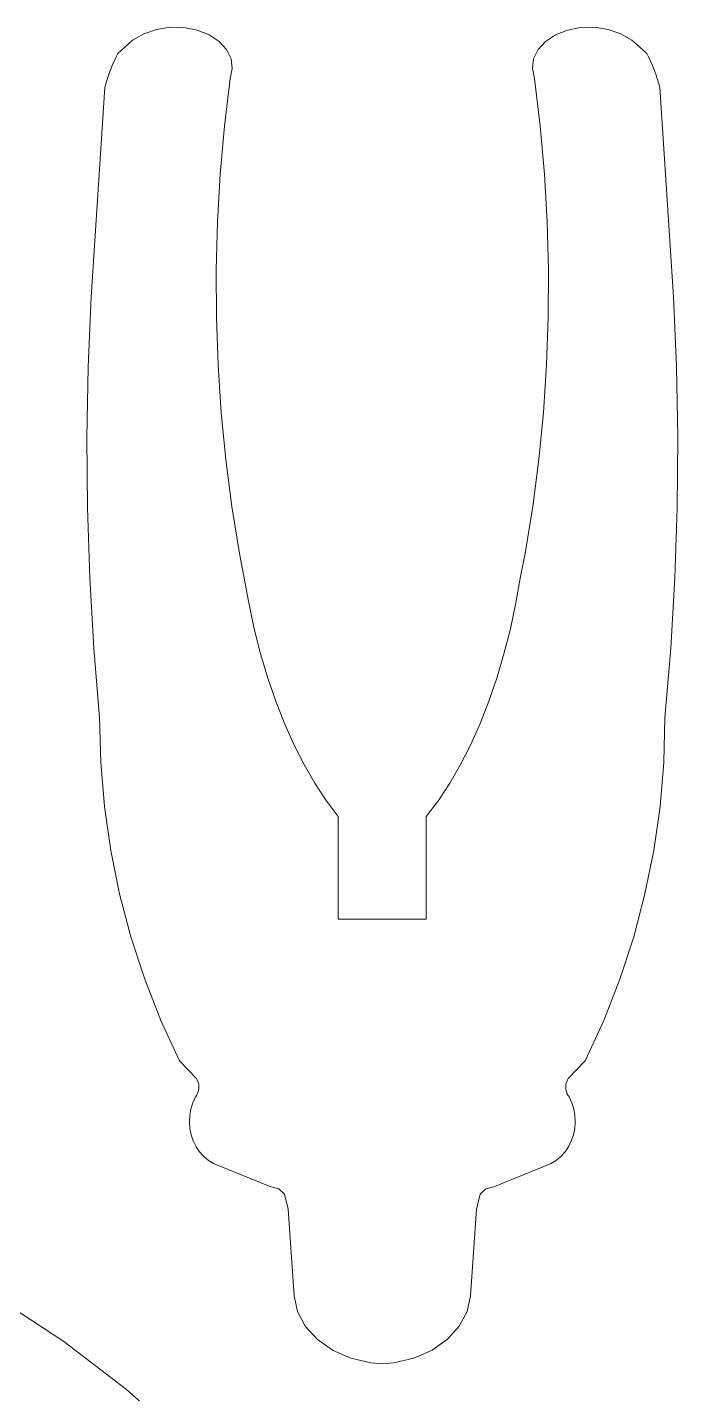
# Model space of a CAD drawing. Header units: millimetres. Extents: x -233 to 120, y -19 to 188.
# Drawn here: x -129.69 to -110.29, y 144.83 to 185.59 of the extents above; entities that cross this region are included whole.
import ezdxf

# ---------------------------------------------------------------- set-up
doc = ezdxf.new("R2010")
doc.units = ezdxf.units.MM
doc.header["$MEASUREMENT"] = 0
doc.layers.add('Layer 1', color=7, linetype='Continuous')

msp = doc.modelspace()

# ---------------------------------------------------------------- linework, layer by layer
at = {"layer": 'Layer 1', "lineweight": 9}
for points in [[(-126.2219, 185.3979), (-126.2219, 185.3979), (-125.8421, 185.527), (-125.8421, 185.527)], [(-125.8421, 185.527), (-125.8421, 185.527), (-125.4338, 185.5902), (-125.4338, 185.5902)], [(-125.4338, 185.5902), (-125.4338, 185.5902), (-125.0197, 185.5839), (-125.0197, 185.5839)], [(-125.0197, 185.5839), (-125.0197, 185.5839), (-124.6231, 185.5086), (-124.6231, 185.5086)], [(-124.6231, 185.5086), (-124.6231, 185.5086), (-124.2661, 185.3684), (-124.2661, 185.3684)], [(-113.5818, 185.5086), (-113.5818, 185.5086), (-113.9388, 185.3684), (-113.9388, 185.3684)], [(-113.1852, 185.5839), (-113.1852, 185.5839), (-113.5818, 185.5086), (-113.5818, 185.5086)], [(-112.7711, 185.5902), (-112.7711, 185.5902), (-113.1852, 185.5839), (-113.1852, 185.5839)], [(-112.3628, 185.527), (-112.3628, 185.527), (-112.7711, 185.5902), (-112.7711, 185.5902)], [(-111.983, 185.3979), (-111.983, 185.3979), (-112.3628, 185.527), (-112.3628, 185.527)], [(-126.6826, 185.0922), (-126.6826, 185.0922), (-126.9967, 184.811), (-126.9967, 184.811)], [(-126.6826, 185.0922), (-126.6826, 185.0922), (-126.5518, 185.2101), (-126.5518, 185.2101)], [(-126.5518, 185.2101), (-126.5518, 185.2101), (-126.2219, 185.3979), (-126.2219, 185.3979)], [(-124.2661, 185.3684), (-124.2661, 185.3684), (-123.9687, 185.1711), (-123.9687, 185.1711)], [(-123.9687, 185.1711), (-123.9687, 185.1711), (-123.7476, 184.9279), (-123.7476, 184.9279)], [(-114.2362, 185.1711), (-114.2362, 185.1711), (-114.4573, 184.9279), (-114.4573, 184.9279)], [(-113.9388, 185.3684), (-113.9388, 185.3684), (-114.2362, 185.1711), (-114.2362, 185.1711)], [(-111.6531, 185.2101), (-111.6531, 185.2101), (-111.983, 185.3979), (-111.983, 185.3979)], [(-111.5223, 185.0922), (-111.5223, 185.0922), (-111.6531, 185.2101), (-111.6531, 185.2101)], [(-111.5223, 185.0922), (-111.5223, 185.0922), (-111.2082, 184.811), (-111.2082, 184.811)], [(-127.1046, 184.5829), (-127.1046, 184.5829), (-127.0467, 184.7092), (-127.0467, 184.7092)], [(-127.0467, 184.7092), (-127.0467, 184.7092), (-126.9967, 184.811), (-126.9967, 184.811)], [(-123.7476, 184.9279), (-123.7476, 184.9279), (-123.6151, 184.6523), (-123.6151, 184.6523)], [(-123.6151, 184.6523), (-123.6151, 184.6523), (-123.5786, 184.3598), (-123.5786, 184.3598)], [(-114.5898, 184.6523), (-114.5898, 184.6523), (-114.6263, 184.3598), (-114.6263, 184.3598)], [(-114.4573, 184.9279), (-114.4573, 184.9279), (-114.5898, 184.6523), (-114.5898, 184.6523)], [(-111.1582, 184.7092), (-111.1582, 184.7092), (-111.2082, 184.811), (-111.2082, 184.811)], [(-111.1003, 184.5829), (-111.1003, 184.5829), (-111.1582, 184.7092), (-111.1582, 184.7092)], [(-127.2586, 184.1949), (-127.2586, 184.1949), (-127.2106, 184.3257), (-127.2106, 184.3257)], [(-127.2106, 184.3257), (-127.2106, 184.3257), (-127.1592, 184.4551), (-127.1592, 184.4551)], [(-127.1592, 184.4551), (-127.1592, 184.4551), (-127.1046, 184.5829), (-127.1046, 184.5829)], [(-123.5786, 184.3598), (-123.5786, 184.3598), (-123.6402, 184.0666), (-123.6402, 184.0666)], [(-114.6263, 184.3598), (-114.6263, 184.3598), (-114.5647, 184.0666), (-114.5647, 184.0666)], [(-111.0457, 184.4551), (-111.0457, 184.4551), (-111.1003, 184.5829), (-111.1003, 184.5829)], [(-110.9943, 184.3257), (-110.9943, 184.3257), (-111.0457, 184.4551), (-111.0457, 184.4551)], [(-110.9463, 184.1949), (-110.9463, 184.1949), (-110.9943, 184.3257), (-110.9943, 184.3257)], [(-127.3819, 183.7958), (-127.3819, 183.7958), (-127.3442, 183.9299), (-127.3442, 183.9299)], [(-127.3442, 183.9299), (-127.3442, 183.9299), (-127.3031, 184.063), (-127.3031, 184.063)], [(-127.3031, 184.063), (-127.3031, 184.063), (-127.2586, 184.1949), (-127.2586, 184.1949)], [(-123.8108, 182.6396), (-123.8108, 182.6396), (-123.6402, 184.0666), (-123.6402, 184.0666)], [(-114.3941, 182.6396), (-114.3941, 182.6396), (-114.5647, 184.0666), (-114.5647, 184.0666)], [(-110.9018, 184.063), (-110.9018, 184.063), (-110.9463, 184.1949), (-110.9463, 184.1949)], [(-110.8607, 183.9299), (-110.8607, 183.9299), (-110.9018, 184.063), (-110.9018, 184.063)], [(-110.823, 183.7958), (-110.823, 183.7958), (-110.8607, 183.9299), (-110.8607, 183.9299)], [(-127.3819, 183.7958), (-127.3819, 183.7958), (-127.7928, 177.5523), (-127.7928, 177.5523)], [(-110.4121, 177.5523), (-110.4121, 177.5523), (-110.823, 183.7958), (-110.823, 183.7958)], [(-123.9375, 181.212), (-123.9375, 181.212), (-123.8108, 182.6396), (-123.8108, 182.6396)], [(-114.2674, 181.212), (-114.2674, 181.212), (-114.3941, 182.6396), (-114.3941, 182.6396)], [(-124.0201, 179.7848), (-124.0201, 179.7848), (-123.9375, 181.212), (-123.9375, 181.212)], [(-114.1848, 179.7848), (-114.1848, 179.7848), (-114.2674, 181.212), (-114.2674, 181.212)], [(-124.0586, 178.3591), (-124.0586, 178.3591), (-124.0201, 179.7848), (-124.0201, 179.7848)], [(-114.1463, 178.3591), (-114.1463, 178.3591), (-114.1848, 179.7848), (-114.1848, 179.7848)], [(-124.0529, 176.936), (-124.0529, 176.936), (-124.0586, 178.3591), (-124.0586, 178.3591)], [(-114.152, 176.936), (-114.152, 176.936), (-114.1463, 178.3591), (-114.1463, 178.3591)], [(-127.8798, 175.4555), (-127.8798, 175.4555), (-127.7928, 177.5523), (-127.7928, 177.5523)], [(-110.3251, 175.4555), (-110.3251, 175.4555), (-110.4121, 177.5523), (-110.4121, 177.5523)], [(-124.003, 175.5165), (-124.003, 175.5165), (-124.0529, 176.936), (-124.0529, 176.936)], [(-114.2019, 175.5165), (-114.2019, 175.5165), (-114.152, 176.936), (-114.152, 176.936)], [(-127.9149, 173.3573), (-127.9149, 173.3573), (-127.8798, 175.4555), (-127.8798, 175.4555)], [(-123.9091, 174.1017), (-123.9091, 174.1017), (-124.003, 175.5165), (-124.003, 175.5165)], [(-114.2958, 174.1017), (-114.2958, 174.1017), (-114.2019, 175.5165), (-114.2019, 175.5165)], [(-110.2899, 173.3573), (-110.2899, 173.3573), (-110.3251, 175.4555), (-110.3251, 175.4555)], [(-123.7711, 172.6927), (-123.7711, 172.6927), (-123.9091, 174.1017), (-123.9091, 174.1017)], [(-114.4338, 172.6927), (-114.4338, 172.6927), (-114.2958, 174.1017), (-114.2958, 174.1017)], [(-127.8981, 171.2597), (-127.8981, 171.2597), (-127.9149, 173.3573), (-127.9149, 173.3573)], [(-110.3068, 171.2597), (-110.3068, 171.2597), (-110.2899, 173.3573), (-110.2899, 173.3573)], [(-123.5892, 171.2904), (-123.5892, 171.2904), (-123.7711, 172.6927), (-123.7711, 172.6927)], [(-114.6157, 171.2904), (-114.6157, 171.2904), (-114.4338, 172.6927), (-114.4338, 172.6927)], [(-127.8293, 169.1644), (-127.8293, 169.1644), (-127.8981, 171.2597), (-127.8981, 171.2597)], [(-123.3634, 169.896), (-123.3634, 169.896), (-123.5892, 171.2904), (-123.5892, 171.2904)], [(-114.8415, 169.896), (-114.8415, 169.896), (-114.6157, 171.2904), (-114.6157, 171.2904)], [(-110.3756, 169.1644), (-110.3756, 169.1644), (-110.3068, 171.2597), (-110.3068, 171.2597)], [(-123.2301, 169.2103), (-123.2301, 169.2103), (-123.3634, 169.896), (-123.3634, 169.896)], [(-114.9748, 169.2103), (-114.9748, 169.2103), (-114.8415, 169.896), (-114.8415, 169.896)], [(-127.7085, 167.0734), (-127.7085, 167.0734), (-127.8293, 169.1644), (-127.8293, 169.1644)], [(-123.0892, 168.4173), (-123.0892, 168.4173), (-123.2301, 169.2103), (-123.2301, 169.2103)], [(-115.1157, 168.4173), (-115.1157, 168.4173), (-114.9748, 169.2103), (-114.9748, 169.2103)], [(-110.4963, 167.0734), (-110.4963, 167.0734), (-110.3756, 169.1644), (-110.3756, 169.1644)], [(-122.9233, 167.646), (-122.9233, 167.646), (-123.0892, 168.4173), (-123.0892, 168.4173)], [(-115.2816, 167.646), (-115.2816, 167.646), (-115.1157, 168.4173), (-115.1157, 168.4173)], [(-122.733, 166.8987), (-122.733, 166.8987), (-122.9233, 167.646), (-122.9233, 167.646)], [(-115.4719, 166.8987), (-115.4719, 166.8987), (-115.2816, 167.646), (-115.2816, 167.646)], [(-127.536, 164.9884), (-127.536, 164.9884), (-127.7085, 167.0734), (-127.7085, 167.0734)], [(-122.5187, 166.1778), (-122.5187, 166.1778), (-122.733, 166.8987), (-122.733, 166.8987)], [(-115.6862, 166.1778), (-115.6862, 166.1778), (-115.4719, 166.8987), (-115.4719, 166.8987)], [(-110.6689, 164.9884), (-110.6689, 164.9884), (-110.4963, 167.0734), (-110.4963, 167.0734)], [(-122.2812, 165.4855), (-122.2812, 165.4855), (-122.5187, 166.1778), (-122.5187, 166.1778)], [(-115.9237, 165.4855), (-115.9237, 165.4855), (-115.6862, 166.1778), (-115.6862, 166.1778)], [(-122.0213, 164.8241), (-122.0213, 164.8241), (-122.2812, 165.4855), (-122.2812, 165.4855)], [(-116.1836, 164.8241), (-116.1836, 164.8241), (-115.9237, 165.4855), (-115.9237, 165.4855)], [(-127.501, 163.6645), (-127.501, 163.6645), (-127.536, 164.9884), (-127.536, 164.9884)], [(-121.7396, 164.1955), (-121.7396, 164.1955), (-122.0213, 164.8241), (-122.0213, 164.8241)], [(-116.4653, 164.1955), (-116.4653, 164.1955), (-116.1836, 164.8241), (-116.1836, 164.8241)], [(-110.7039, 163.6645), (-110.7039, 163.6645), (-110.6689, 164.9884), (-110.6689, 164.9884)], [(-121.4372, 163.6018), (-121.4372, 163.6018), (-121.7396, 164.1955), (-121.7396, 164.1955)], [(-116.7677, 163.6018), (-116.7677, 163.6018), (-116.4653, 164.1955), (-116.4653, 164.1955)], [(-127.3897, 162.3449), (-127.3897, 162.3449), (-127.501, 163.6645), (-127.501, 163.6645)], [(-121.1149, 163.0447), (-121.1149, 163.0447), (-121.4372, 163.6018), (-121.4372, 163.6018)], [(-117.0899, 163.0447), (-117.0899, 163.0447), (-116.7677, 163.6018), (-116.7677, 163.6018)], [(-110.8152, 162.3449), (-110.8152, 162.3449), (-110.7039, 163.6645), (-110.7039, 163.6645)], [(-120.7738, 162.5261), (-120.7738, 162.5261), (-121.1149, 163.0447), (-121.1149, 163.0447)], [(-117.4311, 162.5261), (-117.4311, 162.5261), (-117.0899, 163.0447), (-117.0899, 163.0447)], [(-127.2024, 161.0339), (-127.2024, 161.0339), (-127.3897, 162.3449), (-127.3897, 162.3449)], [(-120.4149, 162.0475), (-120.4149, 162.0475), (-120.7738, 162.5261), (-120.7738, 162.5261)], [(-117.7899, 162.0475), (-117.7899, 162.0475), (-117.4311, 162.5261), (-117.4311, 162.5261)], [(-111.0025, 161.0339), (-111.0025, 161.0339), (-110.8152, 162.3449), (-110.8152, 162.3449)], [(-120.4149, 162.0475), (-120.4149, 162.0475), (-120.4149, 158.985), (-120.4149, 158.985)], [(-117.7899, 162.0475), (-117.7899, 162.0475), (-117.7899, 158.985), (-117.7899, 158.985)], [(-126.9398, 159.7359), (-126.9398, 159.7359), (-127.2024, 161.0339), (-127.2024, 161.0339)], [(-111.2651, 159.7359), (-111.2651, 159.7359), (-111.0025, 161.0339), (-111.0025, 161.0339)], [(-126.6027, 158.4552), (-126.6027, 158.4552), (-126.9398, 159.7359), (-126.9398, 159.7359)], [(-111.6022, 158.4552), (-111.6022, 158.4552), (-111.2651, 159.7359), (-111.2651, 159.7359)], [(-120.4149, 158.985), (-120.4149, 158.985), (-117.7899, 158.985), (-117.7899, 158.985)], [(-126.1923, 157.1961), (-126.1923, 157.1961), (-126.6027, 158.4552), (-126.6027, 158.4552)], [(-112.0126, 157.1961), (-112.0126, 157.1961), (-111.6022, 158.4552), (-111.6022, 158.4552)], [(-125.71, 155.9628), (-125.71, 155.9628), (-126.1923, 157.1961), (-126.1923, 157.1961)], [(-112.4949, 155.9628), (-112.4949, 155.9628), (-112.0126, 157.1961), (-112.0126, 157.1961)], [(-125.1572, 154.7593), (-125.1572, 154.7593), (-125.71, 155.9628), (-125.71, 155.9628)], [(-113.0477, 154.7593), (-113.0477, 154.7593), (-112.4949, 155.9628), (-112.4949, 155.9628)], [(-124.6499, 154.2328), (-124.6499, 154.2328), (-125.1572, 154.7593), (-125.1572, 154.7593)], [(-113.5549, 154.2328), (-113.5549, 154.2328), (-113.0477, 154.7593), (-113.0477, 154.7593)], [(-124.6499, 154.2328), (-124.6499, 154.2328), (-124.6249, 154.1877), (-124.6249, 154.1877)], [(-124.6249, 154.1877), (-124.6249, 154.1877), (-124.6049, 154.1387), (-124.6049, 154.1387)], [(-124.6049, 154.1387), (-124.6049, 154.1387), (-124.5903, 154.0866), (-124.5903, 154.0866)], [(-124.5903, 154.0866), (-124.5903, 154.0866), (-124.5813, 154.0325), (-124.5813, 154.0325)], [(-113.6146, 154.0866), (-113.6146, 154.0866), (-113.6236, 154.0325), (-113.6236, 154.0325)], [(-113.6, 154.1387), (-113.6, 154.1387), (-113.6146, 154.0866), (-113.6146, 154.0866)], [(-113.5799, 154.1877), (-113.5799, 154.1877), (-113.6, 154.1387), (-113.6, 154.1387)], [(-113.5549, 154.2328), (-113.5549, 154.2328), (-113.5799, 154.1877), (-113.5799, 154.1877)], [(-124.756, 153.5061), (-124.756, 153.5061), (-124.6762, 153.6796), (-124.6762, 153.6796)], [(-124.6471, 153.7205), (-124.6471, 153.7205), (-124.6762, 153.6796), (-124.6762, 153.6796)], [(-124.6226, 153.766), (-124.6226, 153.766), (-124.6471, 153.7205), (-124.6471, 153.7205)], [(-124.6032, 153.8154), (-124.6032, 153.8154), (-124.6226, 153.766), (-124.6226, 153.766)], [(-124.5891, 153.8678), (-124.5891, 153.8678), (-124.6032, 153.8154), (-124.6032, 153.8154)], [(-124.5807, 153.922), (-124.5807, 153.922), (-124.5891, 153.8678), (-124.5891, 153.8678)], [(-124.5813, 154.0325), (-124.5813, 154.0325), (-124.578, 153.9773), (-124.578, 153.9773)], [(-124.578, 153.9773), (-124.578, 153.9773), (-124.5807, 153.922), (-124.5807, 153.922)], [(-113.6236, 154.0325), (-113.6236, 154.0325), (-113.6269, 153.9773), (-113.6269, 153.9773)], [(-113.6269, 153.9773), (-113.6269, 153.9773), (-113.6242, 153.922), (-113.6242, 153.922)], [(-113.6242, 153.922), (-113.6242, 153.922), (-113.6158, 153.8678), (-113.6158, 153.8678)], [(-113.6158, 153.8678), (-113.6158, 153.8678), (-113.6017, 153.8154), (-113.6017, 153.8154)], [(-113.6017, 153.8154), (-113.6017, 153.8154), (-113.5823, 153.766), (-113.5823, 153.766)], [(-113.5823, 153.766), (-113.5823, 153.766), (-113.5578, 153.7205), (-113.5578, 153.7205)], [(-113.5578, 153.7205), (-113.5578, 153.7205), (-113.5287, 153.6796), (-113.5287, 153.6796)], [(-113.4489, 153.5061), (-113.4489, 153.5061), (-113.5287, 153.6796), (-113.5287, 153.6796)], [(-124.8473, 153.1298), (-124.8473, 153.1298), (-124.8134, 153.3216), (-124.8134, 153.3216)], [(-124.8134, 153.3216), (-124.8134, 153.3216), (-124.756, 153.5061), (-124.756, 153.5061)], [(-113.3915, 153.3216), (-113.3915, 153.3216), (-113.4489, 153.5061), (-113.4489, 153.5061)], [(-113.3576, 153.1298), (-113.3576, 153.1298), (-113.3915, 153.3216), (-113.3915, 153.3216)], [(-124.8571, 152.9345), (-124.8571, 152.9345), (-124.8473, 153.1298), (-124.8473, 153.1298)], [(-124.8424, 152.7396), (-124.8424, 152.7396), (-124.8571, 152.9345), (-124.8571, 152.9345)], [(-113.3625, 152.7396), (-113.3625, 152.7396), (-113.3478, 152.9345), (-113.3478, 152.9345)], [(-113.3478, 152.9345), (-113.3478, 152.9345), (-113.3576, 153.1298), (-113.3576, 153.1298)], [(-124.8037, 152.5489), (-124.8037, 152.5489), (-124.8424, 152.7396), (-124.8424, 152.7396)], [(-124.7417, 152.3664), (-124.7417, 152.3664), (-124.8037, 152.5489), (-124.8037, 152.5489)], [(-113.4632, 152.3664), (-113.4632, 152.3664), (-113.4012, 152.5489), (-113.4012, 152.5489)], [(-113.4012, 152.5489), (-113.4012, 152.5489), (-113.3625, 152.7396), (-113.3625, 152.7396)], [(-124.6577, 152.1955), (-124.6577, 152.1955), (-124.7417, 152.3664), (-124.7417, 152.3664)], [(-124.5532, 152.0397), (-124.5532, 152.0397), (-124.6577, 152.1955), (-124.6577, 152.1955)], [(-113.6517, 152.0397), (-113.6517, 152.0397), (-113.5472, 152.1955), (-113.5472, 152.1955)], [(-113.5472, 152.1955), (-113.5472, 152.1955), (-113.4632, 152.3664), (-113.4632, 152.3664)], [(-124.4304, 151.9021), (-124.4304, 151.9021), (-124.5532, 152.0397), (-124.5532, 152.0397)], [(-124.2917, 151.7855), (-124.2917, 151.7855), (-124.4304, 151.9021), (-124.4304, 151.9021)], [(-124.1399, 151.6921), (-124.1399, 151.6921), (-124.2917, 151.7855), (-124.2917, 151.7855)], [(-122.4334, 150.9944), (-122.4334, 150.9944), (-124.1399, 151.6921), (-124.1399, 151.6921)], [(-115.7715, 150.9944), (-115.7715, 150.9944), (-114.0649, 151.6921), (-114.0649, 151.6921)], [(-114.0649, 151.6921), (-114.0649, 151.6921), (-113.9132, 151.7855), (-113.9132, 151.7855)], [(-113.9132, 151.7855), (-113.9132, 151.7855), (-113.7745, 151.9021), (-113.7745, 151.9021)], [(-113.7745, 151.9021), (-113.7745, 151.9021), (-113.6517, 152.0397), (-113.6517, 152.0397)], [(-122.1878, 150.9417), (-122.1878, 150.9417), (-122.4334, 150.9944), (-122.4334, 150.9944)], [(-122.0198, 150.7758), (-122.0198, 150.7758), (-122.1878, 150.9417), (-122.1878, 150.9417)], [(-116.1851, 150.7758), (-116.1851, 150.7758), (-116.0171, 150.9417), (-116.0171, 150.9417)], [(-116.0171, 150.9417), (-116.0171, 150.9417), (-115.7715, 150.9944), (-115.7715, 150.9944)], [(-122.0198, 150.7758), (-122.0198, 150.7758), (-121.9121, 150.3368), (-121.9121, 150.3368)], [(-116.1851, 150.7758), (-116.1851, 150.7758), (-116.2928, 150.3368), (-116.2928, 150.3368)], [(-121.7359, 147.7428), (-121.7359, 147.7428), (-121.9121, 150.3368), (-121.9121, 150.3368)], [(-116.469, 147.7428), (-116.469, 147.7428), (-116.2928, 150.3368), (-116.2928, 150.3368)], [(-128.6061, 146.3853), (-128.6061, 146.3853), (-130.582, 147.675), (-130.582, 147.675)], [(-121.6341, 147.278), (-121.6341, 147.278), (-121.7359, 147.7428), (-121.7359, 147.7428)], [(-116.5708, 147.278), (-116.5708, 147.278), (-116.469, 147.7428), (-116.469, 147.7428)], [(-121.4003, 146.841), (-121.4003, 146.841), (-121.6341, 147.278), (-121.6341, 147.278)], [(-116.8046, 146.841), (-116.8046, 146.841), (-116.5708, 147.278), (-116.5708, 147.278)], [(-121.0456, 146.4523), (-121.0456, 146.4523), (-121.4003, 146.841), (-121.4003, 146.841)], [(-117.1593, 146.4523), (-117.1593, 146.4523), (-116.8046, 146.841), (-116.8046, 146.841)], [(-126.7312, 144.9529), (-126.7312, 144.9529), (-128.6061, 146.3853), (-128.6061, 146.3853)], [(-120.5869, 146.1307), (-120.5869, 146.1307), (-121.0456, 146.4523), (-121.0456, 146.4523)], [(-117.618, 146.1307), (-117.618, 146.1307), (-117.1593, 146.4523), (-117.1593, 146.4523)], [(-120.0461, 145.8913), (-120.0461, 145.8913), (-120.5869, 146.1307), (-120.5869, 146.1307)], [(-118.1587, 145.8913), (-118.1587, 145.8913), (-117.618, 146.1307), (-117.618, 146.1307)], [(-119.449, 145.7457), (-119.449, 145.7457), (-120.0461, 145.8913), (-120.0461, 145.8913)], [(-119.1024, 145.7207), (-119.1024, 145.7207), (-119.449, 145.7457), (-119.449, 145.7457)], [(-119.1024, 145.7207), (-119.1024, 145.7207), (-118.7559, 145.7457), (-118.7559, 145.7457)], [(-118.7559, 145.7457), (-118.7559, 145.7457), (-118.1587, 145.8913), (-118.1587, 145.8913)], [(-124.9675, 143.3855), (-124.9675, 143.3855), (-126.7312, 144.9529), (-126.7312, 144.9529)]]:
    msp.add_open_spline(points, degree=3, dxfattribs=at)

doc.saveas('drawing.dxf')
